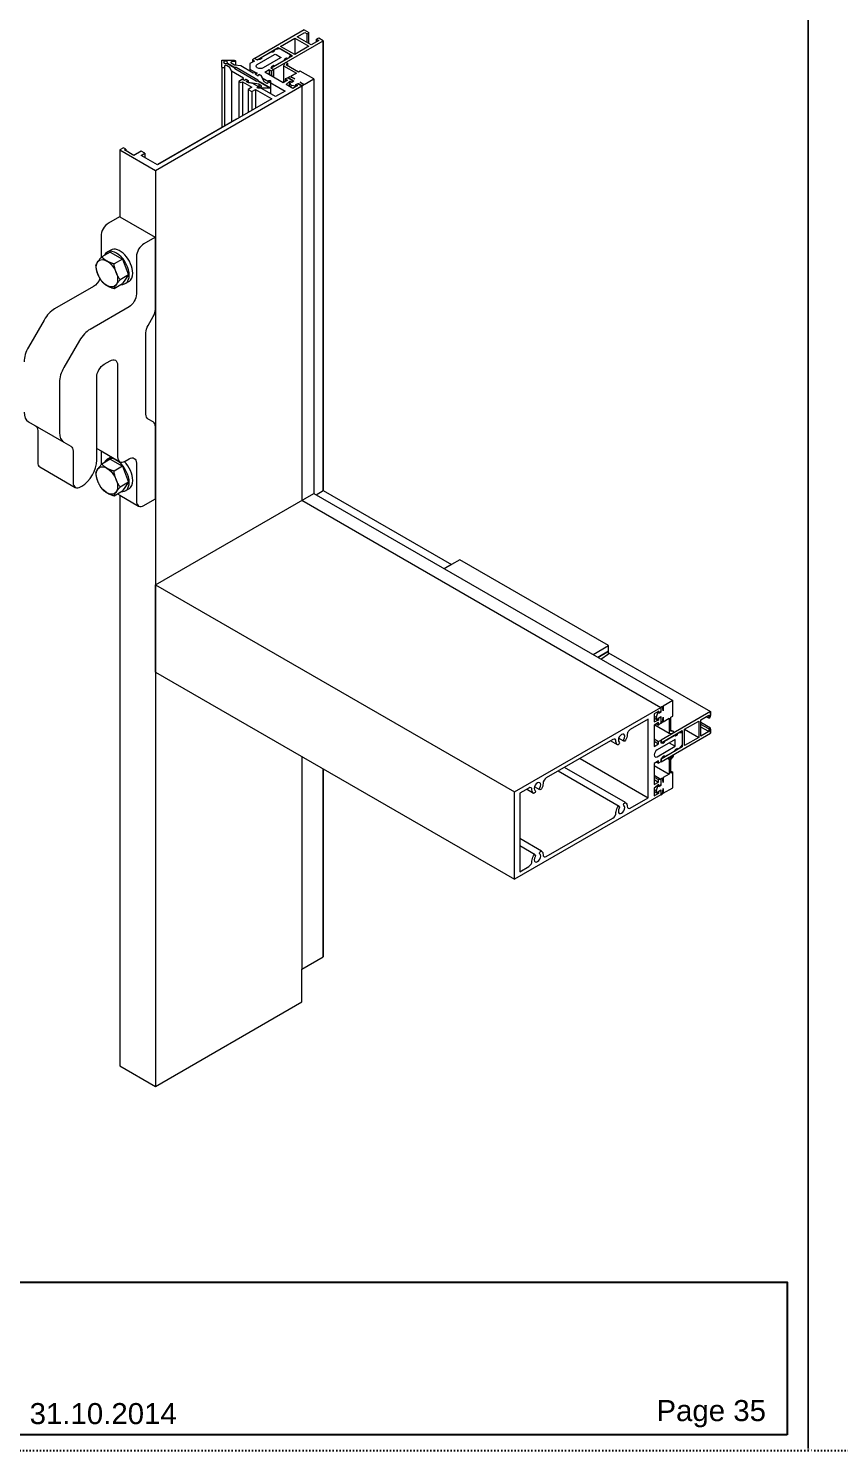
# Model space of a CAD drawing. Header units: millimetres. Extents: x -17234 to -8874, y -2869 to 1211.
# Drawn here: x -10005 to -9619, y -1849 to -1173 of the extents above; entities that cross this region are included whole.
import ezdxf

# ---------------------------------------------------------------- set-up
doc = ezdxf.new("R2010")
doc.units = ezdxf.units.MM
doc.linetypes.add('ACAD_ISO07W100', pattern=[3, 0, -3])
doc.layers.get('Defpoints').update_dxf_attribs({"linetype": 'ACAD_ISO07W100', "true_color": 0x105689})
doc.layers.add('Profile View', color=9, linetype='Continuous')
doc.layers.add('Text', color=2, linetype='Continuous')
doc.styles.get("Standard").update_dxf_attribs({"font": 'arial.ttf'})

msp = doc.modelspace()

# ---------------------------------------------------------------- linework, layer by layer
at = {"color": 1, "lineweight": 0, "extrusion": (4.20381e-17, 0.816497, 0.57735)}
for p in [(-9864.758, -1392.86), (-9799.811, -1425.754)]:
    msp.add_line(p, (-9803.798, -1428.055), dxfattribs=at)
at = {"layer": 'Defpoints', "color": 1, "ltscale": 0.5}
for points in [[(-10394.331, -829.239), (-9634.331, -829.239), (-9634.331, -1849.239), (-10394.331, -1849.239), (-10394.331, -829.239)], [(-9634.331, -829.239), (-8874.331, -829.239), (-8874.331, -1849.239), (-9634.331, -1849.239), (-9634.331, -829.239)]]:
    msp.add_lwpolyline(points, dxfattribs=at)
at = {"layer": 'Profile View', "lineweight": 0, "extrusion": (4.20381e-17, 0.816497, 0.57735)}
for p, q in [((-9873.739, -1173.834), (-9897.287, -1187.43)), ((-9877.159, -1177.116), (-9873.491, -1174.998)), ((-9873.739, -1173.834), (-9871.621, -1175.057)), ((-9873.491, -1174.998), (-9872.324, -1175.671)), ((-9872.324, -1175.671), (-9871.754, -1175.342)), ((-9872.324, -1179.907), (-9872.324, -1175.671)), ((-9871.754, -1175.342), (-9871.621, -1175.057)), ((-9871.621, -1180.313), (-9871.621, -1175.057)), ((-9896.156, -1188.083), (-9886.078, -1182.265)), ((-9888.307, -1192.615), (-9864.758, -1179.019)), ((-9887.314, -1183.115), (-9888.24, -1183.65)), ((-9885.178, -1182.784), (-9887.314, -1183.115)), ((-9886.078, -1182.924), (-9886.078, -1182.265)), ((-9886.078, -1182.265), (-9879.36, -1186.143)), ((-9880.26, -1185.623), (-9885.178, -1182.784)), ((-9885.017, -1181.652), (-9878.22, -1177.728)), ((-9878.3, -1185.531), (-9885.017, -1181.652)), ((-9871.502, -1181.606), (-9878.3, -1185.531)), ((-9878.22, -1177.728), (-9878.22, -1185.485)), ((-9878.22, -1177.728), (-9871.502, -1181.606)), ((-9870.442, -1180.994), (-9877.159, -1177.116)), ((-9866.774, -1178.876), (-9870.442, -1180.994)), ((-9867.368, -1177.872), (-9867.94, -1178.203)), ((-9867.94, -1179.55), (-9867.94, -1178.203)), ((-9867.94, -1178.203), (-9866.774, -1178.876)), ((-9866.877, -1177.796), (-9867.368, -1177.872)), ((-9864.758, -1179.019), (-9866.877, -1177.796)), ((-9864.758, -1179.019), (-9864.758, -1392.86)), ((-9864.758, -1392.86), (-9864.758, -1179.019)), ((-9912.86, -1188.248), (-9907.057, -1188.248)), ((-9912.86, -1191.599), (-9912.86, -1188.248)), ((-9910.476, -1189.665), (-9906.782, -1191.798)), ((-9910.406, -1189.625), (-9910.406, -1189.706)), ((-9906.711, -1191.758), (-9910.406, -1189.625)), ((-9908.442, -1189.474), (-9906.883, -1190.374)), ((-9907.057, -1188.909), (-9908.038, -1188.909)), ((-9906.484, -1188.579), (-9906.484, -1190.436)), ((-9897.462, -1188.633), (-9899.637, -1189.887)), ((-9899.637, -1189.887), (-9899.637, -1192.481)), ((-9897.356, -1187.47), (-9898.417, -1188.082)), ((-9898.417, -1188.082), (-9898.417, -1189.184)), ((-9898.417, -1188.082), (-9897.462, -1188.633)), ((-9896.201, -1188.136), (-9897.356, -1187.47)), ((-9897.287, -1187.51), (-9897.287, -1187.43)), ((-9897.287, -1187.43), (-9896.156, -1188.083)), ((-9894.783, -1187.917), (-9896.201, -1188.136)), ((-9896.156, -1188.129), (-9896.156, -1188.083)), ((-9896.064, -1190.273), (-9887.854, -1185.536)), ((-9893.931, -1187.425), (-9894.783, -1187.917)), ((-9889.861, -1184.571), (-9894.367, -1187.173)), ((-9894.367, -1187.173), (-9894.367, -1187.677)), ((-9894.367, -1187.173), (-9893.931, -1187.425)), ((-9885.026, -1187.169), (-9893.227, -1191.907)), ((-9888.668, -1184.387), (-9889.861, -1184.571)), ((-9879.36, -1186.143), (-9889.438, -1191.962)), ((-9887.816, -1183.895), (-9888.668, -1184.387)), ((-9888.24, -1183.65), (-9888.24, -1184.14)), ((-9888.24, -1183.65), (-9887.816, -1183.895)), ((-9887.862, -1190.929), (-9883.353, -1188.326)), ((-9887.147, -1185.536), (-9885.026, -1186.761)), ((-9882.961, -1189.594), (-9883.552, -1190.867)), ((-9883.353, -1188.326), (-9883.033, -1187.637)), ((-9883.353, -1188.326), (-9883.353, -1188.448)), ((-9883.033, -1187.637), (-9882.184, -1187.147)), ((-9883.033, -1187.637), (-9883.033, -1188.264)), ((-9882.214, -1190.66), (-9881.802, -1189.774)), ((-9882.184, -1187.147), (-9882.184, -1187.773)), ((-9882.184, -1187.147), (-9881.76, -1187.392)), ((-9881.782, -1189.684), (-9881.782, -1190.909)), ((-9881.76, -1187.392), (-9880.833, -1186.857)), ((-9881.76, -1187.392), (-9881.76, -1187.528)), ((-9880.833, -1186.857), (-9880.26, -1185.623)), ((-9880.833, -1186.857), (-9880.833, -1186.993)), ((-9880.26, -1185.623), (-9880.26, -1186.663)), ((-9912.86, -1191.599), (-9912.86, -1220.17)), ((-9911.715, -1191.033), (-9911.715, -1191.599)), ((-9911.715, -1191.599), (-9911.715, -1219.508)), ((-9909.179, -1191.699), (-9910.738, -1190.799)), ((-9908.371, -1193.44), (-9909.179, -1191.699)), ((-9908.371, -1193.44), (-9908.371, -1217.578)), ((-9902.541, -1196.805), (-9908.371, -1193.44)), ((-9906.883, -1190.374), (-9903.869, -1190.84)), ((-9906.782, -1191.798), (-9906.782, -1192.162)), ((-9906.748, -1192.184), (-9896.54, -1198.077)), ((-9906.711, -1191.758), (-9906.711, -1192.205)), ((-9895.836, -1197.671), (-9906.044, -1191.777)), ((-9903.869, -1190.84), (-9898.039, -1194.206)), ((-9899.637, -1192.481), (-9899.637, -1193.283)), ((-9899.637, -1192.481), (-9896.225, -1194.451)), ((-9898.039, -1194.206), (-9896.826, -1194.018)), ((-9896.127, -1194.422), (-9897.102, -1194.747)), ((-9897.102, -1194.747), (-9895.59, -1195.62)), ((-9896.225, -1194.451), (-9896.932, -1194.859)), ((-9896.932, -1194.859), (-9895.871, -1195.472)), ((-9896.826, -1194.018), (-9896.127, -1194.422)), ((-9895.871, -1195.472), (-9895.164, -1195.063)), ((-9895.59, -1195.62), (-9895.265, -1194.919)), ((-9895.265, -1194.919), (-9894.37, -1195.436)), ((-9895.164, -1195.063), (-9894.256, -1195.587)), ((-9894.37, -1195.436), (-9892.999, -1198.39)), ((-9894.256, -1195.587), (-9894.256, -1195.68)), ((-9894.256, -1195.587), (-9893.739, -1196.703)), ((-9892.512, -1193.941), (-9890.391, -1192.716)), ((-9883.815, -1198.962), (-9892.512, -1193.941)), ((-9890.391, -1192.716), (-9890.391, -1195.165)), ((-9890.391, -1192.716), (-9889.436, -1193.267)), ((-9889.53, -1191.988), (-9889.15, -1191.169)), ((-9888.376, -1192.655), (-9889.53, -1191.988)), ((-9889.438, -1191.962), (-9889.438, -1192.041)), ((-9889.438, -1191.962), (-9888.307, -1192.615)), ((-9889.436, -1193.267), (-9888.376, -1192.655)), ((-9889.436, -1193.267), (-9889.436, -1195.716)), ((-9889.15, -1191.169), (-9888.298, -1190.677)), ((-9889.15, -1191.169), (-9889.15, -1191.795)), ((-9888.376, -1192.655), (-9888.376, -1196.329)), ((-9888.307, -1196.369), (-9888.307, -1192.615)), ((-9888.298, -1190.677), (-9888.298, -1191.303)), ((-9888.298, -1190.677), (-9887.862, -1190.929)), ((-9887.862, -1190.929), (-9887.862, -1191.051)), ((-9883.552, -1190.867), (-9883.552, -1198.81)), ((-9883.552, -1190.867), (-9877.4, -1194.419)), ((-9881.43, -1196.665), (-9882.775, -1197.113)), ((-9876.551, -1193.929), (-9882.214, -1190.66)), ((-9879.023, -1198.055), (-9881.43, -1196.665)), ((-9880.532, -1196.228), (-9881.36, -1196.705)), ((-9878.246, -1197.152), (-9880.532, -1196.228)), ((-9877.4, -1194.419), (-9880.189, -1196.03)), ((-9880.189, -1196.03), (-9880.189, -1196.366)), ((-9880.189, -1196.03), (-9878.246, -1197.152)), ((-9875.703, -1193.439), (-9876.551, -1193.929)), ((-9869.249, -1197.166), (-9875.703, -1193.439)), ((-9944.502, -1240.614), (-9874.905, -1200.432)), ((-9903.128, -1197.283), (-9904.896, -1198.304)), ((-9904.896, -1198.304), (-9904.896, -1215.705)), ((-9904.896, -1198.304), (-9903.835, -1198.916)), ((-9903.835, -1198.916), (-9903.128, -1198.508)), ((-9902.129, -1197.86), (-9903.128, -1197.283)), ((-9903.128, -1198.508), (-9903.128, -1214.685)), ((-9903.128, -1198.508), (-9898.645, -1201.096)), ((-9902.866, -1197.506), (-9902.541, -1196.805)), ((-9902.167, -1197.91), (-9902.866, -1197.506)), ((-9901.604, -1197.346), (-9902.167, -1197.91)), ((-9901.422, -1197.452), (-9902.129, -1197.86)), ((-9901.604, -1197.346), (-9901.604, -1197.557)), ((-9900.092, -1198.219), (-9901.604, -1197.346)), ((-9900.361, -1198.064), (-9901.422, -1197.452)), ((-9901.306, -1198.407), (-9900.092, -1198.219)), ((-9900.41, -1198.924), (-9901.306, -1198.407)), ((-9901.068, -1198.472), (-9900.361, -1198.064)), ((-9900.161, -1198.996), (-9901.068, -1198.472)), ((-9895.294, -1199.715), (-9900.41, -1198.924)), ((-9898.645, -1201.096), (-9900.404, -1202.112)), ((-9900.404, -1202.112), (-9900.404, -1213.112)), ((-9900.404, -1202.112), (-9898.636, -1203.132)), ((-9900.361, -1198.064), (-9900.361, -1198.261)), ((-9898.229, -1199.295), (-9900.161, -1198.996)), ((-9898.636, -1203.132), (-9896.877, -1202.117)), ((-9898.636, -1203.132), (-9898.636, -1212.091)), ((-9887.351, -1205.576), (-9898.229, -1199.295)), ((-9896.877, -1202.117), (-9889.118, -1206.596)), ((-9896.877, -1202.117), (-9896.877, -1211.076)), ((-9895.873, -1198.097), (-9889.794, -1201.606)), ((-9895.803, -1198.056), (-9895.803, -1198.137)), ((-9889.724, -1201.566), (-9895.803, -1198.056)), ((-9895.527, -1200.945), (-9894.547, -1200.945)), ((-9889.794, -1201.606), (-9895.527, -1201.606)), ((-9895.294, -1199.715), (-9895.294, -1200.945)), ((-9894.142, -1200.381), (-9895.294, -1199.715)), ((-9893.739, -1196.703), (-9893.739, -1196.795)), ((-9893.739, -1196.703), (-9882.86, -1202.983)), ((-9892.999, -1198.39), (-9891.846, -1199.055)), ((-9890.869, -1198.822), (-9890.869, -1198.256)), ((-9889.724, -1198.256), (-9889.724, -1201.566)), ((-9889.724, -1201.566), (-9889.724, -1204.205)), ((-9882.86, -1202.983), (-9887.351, -1205.576)), ((-9881.694, -1197.737), (-9883.815, -1198.962)), ((-9882.775, -1197.113), (-9882.775, -1198.362)), ((-9882.775, -1197.113), (-9881.694, -1197.737)), ((-9882.389, -1199.785), (-9880.525, -1198.248)), ((-9879.148, -1201.656), (-9882.389, -1199.785)), ((-9881.36, -1196.705), (-9878.69, -1198.247)), ((-9880.43, -1198.435), (-9880.765, -1198.628)), ((-9880.765, -1200.723), (-9880.765, -1198.628)), ((-9880.765, -1198.628), (-9880.077, -1200.111)), ((-9880.525, -1198.248), (-9879.696, -1198.728)), ((-9880.525, -1198.248), (-9880.525, -1198.49)), ((-9879.723, -1198.844), (-9880.43, -1198.435)), ((-9880.077, -1200.111), (-9877.51, -1200.508)), ((-9880.077, -1200.111), (-9880.077, -1201.12)), ((-9878.69, -1198.247), (-9879.723, -1198.844)), ((-9879.696, -1198.728), (-9879.023, -1198.055)), ((-9879.696, -1198.728), (-9879.696, -1198.828)), ((-9876.885, -1200.35), (-9879.148, -1201.656)), ((-9879.023, -1198.055), (-9879.023, -1198.439)), ((-9877.882, -1199.906), (-9876.849, -1199.31)), ((-9877.175, -1200.315), (-9877.882, -1199.906)), ((-9876.516, -1199.502), (-9877.681, -1199.89)), ((-9877.681, -1199.89), (-9877.681, -1200.022)), ((-9877.681, -1199.89), (-9876.885, -1200.35)), ((-9877.51, -1200.508), (-9877.175, -1200.315)), ((-9877.51, -1200.508), (-9877.51, -1200.711)), ((-9877.175, -1200.315), (-9877.175, -1200.517)), ((-9876.849, -1199.31), (-9874.905, -1200.432)), ((-9876.849, -1199.31), (-9876.849, -1199.613)), ((-9874.905, -1200.432), (-9876.516, -1199.502)), ((-9875.678, -1198.634), (-9873.735, -1199.756)), ((-9874.078, -1199.954), (-9875.678, -1198.634)), ((-9874.905, -1200.432), (-9874.078, -1199.954)), ((-9874.905, -1200.432), (-9874.905, -1397.452)), ((-9874.905, -1200.432), (-9874.905, -1397.452)), ((-9873.735, -1199.756), (-9869.249, -1197.166)), ((-9869.249, -1197.166), (-9869.249, -1394.186)), ((-9889.118, -1206.596), (-9943.442, -1237.96)), ((-9906.124, -1216.28), (-9943.558, -1237.893)), ((-9959.573, -1229.872), (-9961.34, -1230.892)), ((-9958.512, -1230.484), (-9959.573, -1229.872)), ((-9959.219, -1230.892), (-9958.512, -1230.484)), ((-9958.512, -1230.484), (-9958.512, -1231.3)), ((-9961.34, -1230.892), (-9961.34, -1262.762)), ((-9961.34, -1230.892), (-9944.502, -1240.614)), ((-9954.736, -1233.481), (-9959.219, -1230.892)), ((-9951.2, -1231.439), (-9954.736, -1233.481)), ((-9949.432, -1232.46), (-9951.2, -1231.439)), ((-9951.2, -1233.481), (-9949.432, -1232.46)), ((-9943.442, -1237.96), (-9951.2, -1233.481)), ((-9949.432, -1232.46), (-9949.432, -1234.501)), ((-9944.502, -1240.614), (-9944.502, -1676.133)), ((-9961.517, -1262.744), (-9966.785, -1265.786)), ((-9961.392, -1262.732), (-9944.554, -1272.453)), ((-9970.321, -1271.909), (-9970.321, -1282.14)), ((-9944.679, -1272.466), (-9949.947, -1275.507)), ((-9944.502, -1306.639), (-9944.502, -1272.568)), ((-9965.946, -1279.43), (-9969.984, -1281.761)), ((-9965.658, -1278.494), (-9967.347, -1279.469)), ((-9965.946, -1279.43), (-9960.111, -1282.798)), ((-9960.111, -1282.798), (-9964.15, -1285.129)), ((-9960.111, -1282.798), (-9957.194, -1290.317)), ((-9953.483, -1281.631), (-9953.483, -1299.39)), ((-9957.194, -1290.317), (-9961.232, -1292.648)), ((-9957.194, -1290.317), (-9960.111, -1294.467)), ((-9973.856, -1295.792), (-9992.37, -1306.481)), ((-9964.15, -1296.798), (-9960.111, -1294.467)), ((-9957.022, -1293.452), (-9958.711, -1294.427)), ((-9957.018, -1305.513), (-9975.532, -1316.202)), ((-9947.957, -1314.314), (-9945.538, -1310.124)), ((-9997.37, -1311.759), (-10004.807, -1324.64)), ((-9948.993, -1356.547), (-9948.993, -1317.798)), ((-9980.532, -1321.481), (-9987.969, -1334.361)), ((-9968.827, -1332.743), (-9965.998, -1331.11)), ((-9962.463, -1333.152), (-9962.463, -1376.834)), ((-9990.04, -1341.331), (-9990.04, -1365.267)), ((-9972.362, -1372.81), (-9972.362, -1338.867)), ((-9945.538, -1360.233), (-9947.957, -1358.836)), ((-10004.807, -1360.123), (-9987.969, -1369.845)), ((-10000.426, -1364.344), (-10000.426, -1379.309)), ((-9944.502, -1396.593), (-9944.502, -1362.522)), ((-9987.969, -1369.845), (-9984.623, -1371.776)), ((-9983.588, -1374.065), (-9983.588, -1389.031)), ((-9972.362, -1378.467), (-9972.362, -1372.81)), ((-9970.321, -1373.989), (-9970.321, -1380.65)), ((-9970.321, -1373.989), (-9961.427, -1379.123)), ((-9965.946, -1377.94), (-9969.984, -1380.271)), ((-9965.658, -1377.005), (-9967.347, -1377.98)), ((-9965.946, -1377.94), (-9960.111, -1381.308)), ((-9958.927, -1378.875), (-9957.018, -1377.773)), ((-9999.39, -1381.598), (-9982.552, -1391.32)), ((-9960.111, -1381.308), (-9964.15, -1383.64)), ((-9960.111, -1381.308), (-9957.194, -1388.827)), ((-9953.483, -1379.814), (-9953.483, -1397.9)), ((-9980.052, -1391.072), (-9979.433, -1390.715)), ((-9957.194, -1388.827), (-9961.232, -1391.158)), ((-9957.194, -1388.827), (-9960.111, -1392.977)), ((-9957.022, -1391.963), (-9958.711, -1392.938)), ((-9964.15, -1395.308), (-9962.525, -1394.37)), ((-9962.525, -1394.37), (-9960.111, -1392.977)), ((-9962.525, -1394.37), (-9961.34, -1395.054)), ((-9961.34, -1395.054), (-9952.447, -1400.189)), ((-9949.947, -1399.941), (-9944.679, -1396.9)), ((-9944.502, -1437.634), (-9869.249, -1394.186)), ((-9874.905, -1397.452), (-9704.281, -1495.963)), ((-9869.249, -1394.186), (-9698.624, -1492.697)), ((-9868.153, -1394.819), (-9864.758, -1392.86)), ((-9729.101, -1466.579), (-9799.811, -1425.754)), ((-9803.798, -1428.055), (-9807.192, -1430.015)), ((-9944.502, -1479.112), (-9944.502, -1437.634)), ((-9944.502, -1437.634), (-9773.878, -1536.145)), ((-9736.481, -1470.84), (-9729.101, -1466.579)), ((-9729.101, -1469.916), (-9729.101, -1466.579)), ((-9734.236, -1472.136), (-9729.101, -1469.171)), ((-9729.101, -1469.171), (-9734.236, -1472.136)), ((-9732.852, -1472.935), (-9729.101, -1470.391)), ((-9729.101, -1470.391), (-9729.101, -1469.916)), ((-9729.101, -1469.916), (-9680.663, -1497.881)), ((-9944.502, -1479.112), (-9773.878, -1577.623)), ((-9698.624, -1492.697), (-9703.11, -1495.287)), ((-9698.624, -1500.149), (-9698.624, -1492.697)), ((-9773.878, -1536.145), (-9704.281, -1495.963)), ((-9705.2, -1497.718), (-9707.463, -1499.025)), ((-9707.463, -1499.025), (-9707.463, -1502.767)), ((-9707.463, -1500.097), (-9706.588, -1500.602)), ((-9707.463, -1500.891), (-9705.648, -1501.939)), ((-9705.648, -1498.18), (-9706.588, -1500.602)), ((-9706.588, -1500.602), (-9705.648, -1501.939)), ((-9705.824, -1498.079), (-9705.648, -1498.18)), ((-9705.314, -1497.987), (-9705.648, -1498.18)), ((-9705.489, -1497.885), (-9705.314, -1497.987)), ((-9705.314, -1498.803), (-9705.314, -1497.987)), ((-9704.281, -1498.207), (-9705.314, -1498.803)), ((-9705.314, -1498.572), (-9705.2, -1498.637)), ((-9705.314, -1500.929), (-9704.281, -1500.332)), ((-9705.314, -1501.745), (-9705.314, -1500.929)), ((-9705.286, -1500.913), (-9705.2, -1500.963)), ((-9705.2, -1498.637), (-9705.2, -1497.718)), ((-9704.281, -1497.822), (-9705.2, -1498.637)), ((-9705.2, -1500.963), (-9704.281, -1500.717)), ((-9704.614, -1500.525), (-9704.281, -1500.717)), ((-9704.543, -1498.055), (-9704.281, -1498.207)), ((-9703.453, -1495.485), (-9704.281, -1495.963)), ((-9704.281, -1495.963), (-9704.281, -1497.822)), ((-9704.281, -1495.963), (-9704.281, -1498.207)), ((-9704.281, -1500.332), (-9704.281, -1503.415)), ((-9704.281, -1500.717), (-9704.281, -1503.415)), ((-9680.663, -1497.881), (-9704.211, -1511.477)), ((-9703.11, -1497.531), (-9703.453, -1495.485)), ((-9703.453, -1502.937), (-9703.11, -1500.496)), ((-9703.11, -1495.287), (-9703.11, -1497.531)), ((-9703.11, -1500.496), (-9703.11, -1502.74)), ((-9699.472, -1500.639), (-9698.624, -1500.149)), ((-9699.472, -1507.178), (-9699.472, -1500.639)), ((-9685.215, -1501.816), (-9681.547, -1499.698)), ((-9681.547, -1501.045), (-9682.714, -1500.372)), ((-9681.547, -1499.698), (-9681.547, -1501.045)), ((-9681.547, -1501.045), (-9680.974, -1500.715)), ((-9680.974, -1500.715), (-9680.663, -1500.328)), ((-9680.663, -1497.881), (-9680.663, -1499.8)), ((-9680.663, -1500.328), (-9680.663, -1497.881)), ((-9710.291, -1501.474), (-9718.803, -1506.388)), ((-9710.291, -1538.87), (-9710.291, -1501.474)), ((-9707.463, -1502.767), (-9705.2, -1501.921)), ((-9705.341, -1503.189), (-9707.463, -1504.413)), ((-9707.463, -1504.413), (-9707.463, -1514.454)), ((-9707.2, -1504.262), (-9700.321, -1508.233)), ((-9706.352, -1503.772), (-9705.341, -1504.356)), ((-9705.648, -1501.939), (-9705.314, -1501.745)), ((-9705.409, -1501.8), (-9705.2, -1501.921)), ((-9705.341, -1504.356), (-9705.341, -1503.189)), ((-9704.281, -1503.415), (-9705.341, -1504.356)), ((-9705.2, -1501.921), (-9705.2, -1500.963)), ((-9704.281, -1503.415), (-9703.453, -1502.937)), ((-9704.211, -1512.783), (-9694.134, -1506.965)), ((-9703.401, -1502.571), (-9703.11, -1502.74)), ((-9703.11, -1502.74), (-9700.321, -1501.129)), ((-9700.321, -1501.129), (-9700.321, -1508.233)), ((-9699.472, -1506.679), (-9698.411, -1507.292)), ((-9698.499, -1507.265), (-9699.472, -1507.178)), ((-9695.034, -1507.485), (-9694.134, -1508.004)), ((-9694.134, -1506.965), (-9694.134, -1514.722)), ((-9693.073, -1506.353), (-9686.276, -1502.428)), ((-9693.073, -1514.109), (-9693.073, -1506.353)), ((-9692.993, -1506.307), (-9686.276, -1510.185)), ((-9686.276, -1502.428), (-9686.276, -1510.185)), ((-9685.215, -1509.573), (-9685.215, -1501.816)), ((-9680.663, -1505.806), (-9685.215, -1503.178)), ((-9681.547, -1506.108), (-9685.215, -1503.99)), ((-9681.547, -1507.455), (-9685.215, -1505.337)), ((-9681.547, -1507.455), (-9685.215, -1509.573)), ((-9680.976, -1505.778), (-9681.547, -1506.108)), ((-9681.547, -1506.108), (-9681.547, -1507.455)), ((-9680.663, -1505.806), (-9680.976, -1505.778)), ((-9680.663, -1508.251), (-9680.663, -1505.806)), ((-9680.663, -1506.332), (-9680.663, -1508.251)), ((-9727.129, -1511.195), (-9758.748, -1529.451)), ((-9724.876, -1513.758), (-9728.222, -1511.827)), ((-9721.849, -1512.011), (-9724.335, -1510.575)), ((-9707.463, -1510.905), (-9705.341, -1512.129)), ((-9707.463, -1512.007), (-9705.341, -1513.232)), ((-9707.463, -1514.454), (-9705.341, -1513.232)), ((-9706.062, -1519.366), (-9697.501, -1514.42)), ((-9697.501, -1511.155), (-9706.059, -1516.093)), ((-9705.341, -1512.129), (-9704.281, -1511.517)), ((-9705.341, -1513.232), (-9705.341, -1512.129)), ((-9704.281, -1511.517), (-9704.281, -1512.85)), ((-9704.281, -1512.744), (-9704.211, -1512.783)), ((-9704.281, -1512.85), (-9703.381, -1512.931)), ((-9704.211, -1521.847), (-9680.663, -1508.251)), ((-9704.211, -1511.477), (-9704.211, -1512.783)), ((-9703.924, -1512.617), (-9703.381, -1512.931)), ((-9703.381, -1512.931), (-9702.529, -1512.439)), ((-9703.072, -1512.125), (-9702.529, -1512.439)), ((-9702.635, -1511.873), (-9702.529, -1511.935)), ((-9702.529, -1511.935), (-9698.023, -1509.333)), ((-9702.529, -1512.439), (-9702.529, -1511.935)), ((-9700.33, -1512.787), (-9697.501, -1514.42)), ((-9700.321, -1508.233), (-9698.923, -1508.358)), ((-9698.129, -1509.272), (-9698.023, -1509.333)), ((-9698.023, -1509.333), (-9697.267, -1509.4)), ((-9697.809, -1509.087), (-9697.267, -1509.4)), ((-9697.501, -1514.42), (-9697.501, -1511.155)), ((-9697.267, -1509.4), (-9696.415, -1508.908)), ((-9696.957, -1508.595), (-9696.415, -1508.908)), ((-9696.533, -1508.35), (-9696.415, -1508.419)), ((-9696.415, -1508.419), (-9695.488, -1507.883)), ((-9696.415, -1508.908), (-9696.415, -1508.419)), ((-9695.606, -1507.815), (-9695.488, -1507.883)), ((-9695.488, -1507.883), (-9694.134, -1508.004)), ((-9694.134, -1513.682), (-9695.488, -1515.367)), ((-9694.134, -1514.722), (-9694.704, -1514.392)), ((-9694.134, -1508.004), (-9694.134, -1513.682)), ((-9686.276, -1510.185), (-9693.073, -1514.109)), ((-9874.905, -1519.294), (-9874.905, -1620.397)), ((-9742.676, -1520.172), (-9710.291, -1538.87)), ((-9703.381, -1519.434), (-9704.281, -1520.553)), ((-9704.281, -1520.553), (-9704.281, -1521.886)), ((-9704.211, -1520.54), (-9704.251, -1520.517)), ((-9694.134, -1514.722), (-9704.211, -1520.54)), ((-9704.211, -1520.54), (-9704.211, -1521.847)), ((-9702.529, -1518.942), (-9703.381, -1519.434)), ((-9702.966, -1519.194), (-9702.529, -1519.446)), ((-9698.02, -1516.843), (-9702.529, -1519.446)), ((-9702.529, -1519.446), (-9702.529, -1518.942)), ((-9701.185, -1520.099), (-9700.321, -1520.598)), ((-9698.923, -1518.859), (-9700.321, -1520.598)), ((-9700.321, -1520.598), (-9700.321, -1527.702)), ((-9699.472, -1520.674), (-9698.499, -1519.462)), ((-9699.472, -1527.212), (-9699.472, -1520.674)), ((-9698.411, -1518.641), (-9698.535, -1518.569)), ((-9697.264, -1515.903), (-9698.02, -1516.843)), ((-9696.415, -1515.412), (-9697.264, -1515.903)), ((-9696.839, -1515.657), (-9696.415, -1515.902)), ((-9695.488, -1515.367), (-9696.415, -1515.902)), ((-9696.415, -1515.902), (-9696.415, -1515.412)), ((-9724.082, -1542.969), (-9753.122, -1526.203)), ((-9721.056, -1541.221), (-9750.095, -1524.455)), ((-9705.341, -1521.397), (-9707.463, -1522.621)), ((-9707.463, -1522.621), (-9707.463, -1532.664)), ((-9707.463, -1523.579), (-9700.321, -1527.702)), ((-9706.296, -1521.948), (-9705.341, -1522.499)), ((-9705.341, -1522.499), (-9705.341, -1521.397)), ((-9704.281, -1521.886), (-9705.341, -1522.499)), ((-9704.211, -1521.847), (-9704.281, -1521.807)), ((-9700.321, -1527.702), (-9703.11, -1529.312)), ((-9699.472, -1526.232), (-9698.624, -1526.722)), ((-9698.624, -1526.722), (-9699.472, -1527.212)), ((-9698.624, -1534.175), (-9698.624, -1526.722)), ((-9767.063, -1534.251), (-9771.297, -1536.696)), ((-9761.783, -1535.066), (-9764.269, -1533.631)), ((-9707.463, -1528.151), (-9704.281, -1529.988)), ((-9707.463, -1528.151), (-9704.281, -1529.988)), ((-9707.463, -1529.048), (-9705.341, -1530.272)), ((-9707.463, -1530.215), (-9705.341, -1531.439)), ((-9707.463, -1532.664), (-9705.341, -1531.439)), ((-9705.2, -1532.543), (-9707.463, -1534.311)), ((-9707.463, -1534.311), (-9707.463, -1538.053)), ((-9705.648, -1533.044), (-9706.588, -1535.466)), ((-9705.759, -1532.98), (-9705.648, -1533.044)), ((-9705.314, -1532.851), (-9705.648, -1533.044)), ((-9705.475, -1532.758), (-9705.314, -1532.851)), ((-9705.341, -1530.272), (-9704.281, -1529.988)), ((-9705.341, -1531.439), (-9705.341, -1530.272)), ((-9705.314, -1533.668), (-9705.314, -1532.851)), ((-9704.281, -1533.071), (-9705.314, -1533.668)), ((-9705.314, -1533.436), (-9705.2, -1533.502)), ((-9705.2, -1533.502), (-9705.2, -1532.543)), ((-9704.281, -1532.687), (-9705.2, -1533.502)), ((-9704.543, -1532.919), (-9704.281, -1533.071)), ((-9703.453, -1529.51), (-9704.281, -1529.988)), ((-9704.281, -1529.988), (-9704.281, -1532.687)), ((-9704.281, -1529.988), (-9704.281, -1533.071)), ((-9703.11, -1531.556), (-9703.453, -1529.51)), ((-9703.453, -1536.963), (-9703.11, -1534.521)), ((-9703.11, -1529.312), (-9703.11, -1531.556)), ((-9703.11, -1536.765), (-9698.624, -1534.175)), ((-9703.11, -1534.521), (-9703.11, -1536.765)), ((-9773.878, -1577.623), (-9773.878, -1536.145)), ((-9704.281, -1537.441), (-9773.878, -1577.623)), ((-9771.297, -1536.696), (-9771.297, -1574.091)), ((-9764.81, -1536.814), (-9768.156, -1534.882)), ((-9718.803, -1543.784), (-9710.291, -1538.87)), ((-9707.463, -1534.961), (-9706.588, -1535.466)), ((-9707.463, -1535.756), (-9705.648, -1536.803)), ((-9707.463, -1538.053), (-9705.2, -1536.747)), ((-9706.588, -1535.466), (-9705.648, -1536.803)), ((-9705.648, -1536.803), (-9705.314, -1536.61)), ((-9705.375, -1536.645), (-9705.2, -1536.747)), ((-9705.314, -1535.793), (-9704.281, -1535.197)), ((-9705.314, -1536.61), (-9705.314, -1535.793)), ((-9705.286, -1535.777), (-9705.2, -1535.827)), ((-9705.2, -1535.827), (-9704.281, -1535.581)), ((-9705.2, -1536.747), (-9705.2, -1535.827)), ((-9704.614, -1535.389), (-9704.281, -1535.581)), ((-9704.281, -1535.197), (-9704.281, -1537.441)), ((-9704.281, -1535.581), (-9704.281, -1537.441)), ((-9704.281, -1537.441), (-9703.453, -1536.963)), ((-9703.401, -1536.597), (-9703.11, -1536.765)), ((-9758.748, -1566.846), (-9727.129, -1548.591)), ((-9760.989, -1564.277), (-9771.297, -1558.326)), ((-9764.016, -1566.024), (-9771.297, -1561.821)), ((-9771.297, -1574.091), (-9767.063, -1571.647))]:
    msp.add_line(p, q, dxfattribs=at)
at = {"layer": 'Profile View', "lineweight": 0}
for points in [[(-9972.362, -1372.81), (-9970.321, -1373.989)], [(-9961.34, -1395.054), (-9961.34, -1666.411), (-9944.502, -1676.133), (-9874.905, -1635.951), (-9874.905, -1620.397), (-9864.758, -1614.538), (-9864.758, -1525.152), (-9864.758, -1614.538)]]:
    msp.add_lwpolyline(points, dxfattribs=at)
for centre, major_axis, start_param, end_param in [((-9911.144, -1189.239), (0.996, 0), -0.7353773, 5.4477663), ((-9908.038, -1189.24), (-0.573, 0), -1.5707963, 0.7853982), ((-9882.382, -1189.684), (0.6, 0), -0.2617994, 2.8797933), ((-9911.143, -1191.033), (-0.573, 0), -2.3561945, 0), ((-9906.396, -1191.98), (-0.498, 0), -0.6852307, 0.7853982), ((-9906.396, -1191.98), (-0.498, 0), -2.3561945, -0.8855656), ((-9896.188, -1197.874), (0.498, 0), -2.3561945, -0.8855656), ((-9896.188, -1197.874), (0.498, 0), -0.6852307, 0.7853982), ((-9894.547, -1200.614), (0.573, 0), -1.5707963, 0.7853982), ((-9891.442, -1198.822), (0.573, 0), -2.3561945, 0), ((-9905.771, -1216.485), (-0.5, 0), -1.6205464, -0.7853982), ((-9961.517, -1262.948), (0.125, 0.217), 0, 0.7853982), ((-9966.785, -1269.868), (-2.5, -4.33), -2.3561945, -0.7853982), ((-9961.34, -1285.973), (-4.318, 7.479), -2.3561945, 0), ((-9949.947, -1279.589), (-2.5, -4.33), -2.3561945, -0.7853982), ((-9944.679, -1272.67), (0.125, 0.217), -0.7853982, 0.7853982), ((-9967.519, -1289.541), (-3.572, 6.187), -2.3561945, 3.9269908), ((-9963.029, -1286.948), (-4.318, 7.479), -2.3561945, 0.3953351), ((-9963.029, -1286.948), (4.318, -7.479), -0.3953351, 0.7853982), ((-9961.34, -1285.973), (4.318, -7.479), 0, 0.7853982), ((-9992.37, -1314.646), (-5, -8.66), -2.3561945, -1.5707963), ((-9948.038, -1308.68), (2.5, 4.33), -1.5707963, -0.7853982), ((-9975.532, -1324.367), (-5, -8.66), -2.3561945, -1.5707963), ((-9999.807, -1327.527), (-5, -8.66), -1.5707963, -0.7853982), ((-9982.969, -1337.248), (-5, -8.66), -1.5707963, -0.7853982), ((-9999.807, -1351.463), (-5, -8.66), -0.7853982, 0), ((-9982.969, -1361.184), (-5, -8.66), -0.7853982, 0), ((-9948.038, -1364.563), (2.5, 4.33), -0.7853982, 0), ((-9979.433, -1382.55), (5, 8.66), -2.3561945, -0.7853982), ((-9963.029, -1385.459), (-4.318, 7.479), -2.3561945, 0.3953351), ((-9961.34, -1384.484), (-4.318, 7.479), -0.0673915, 0), ((-9958.927, -1374.793), (-2.5, -4.33), -0.7853982, 0.7853982), ((-9961.34, -1384.484), (-4.318, 7.479), -2.3561945, -1.132319), ((-9996.89, -1377.268), (-2.5, -4.33), -0.7853982, 0), ((-9967.519, -1388.051), (-3.572, 6.187), -2.3561945, 3.9269908), ((-9980.052, -1386.989), (-2.5, -4.33), -0.7853982, 0), ((-9980.052, -1386.989), (-2.5, -4.33), 0, 0.7853982), ((-9963.029, -1385.459), (4.318, -7.479), -0.3953351, 0.7853982), ((-9961.34, -1384.484), (4.318, -7.479), 0, 0.7853982), ((-9949.947, -1395.859), (-2.5, -4.33), -0.7853982, 0.7853982), ((-9944.679, -1396.696), (0.125, 0.217), -2.3561945, -0.7853982), ((-9718.803, -1508.144), (-1.075, -1.862), -2.3561943, -0.7847049), ((-9698.711, -1507.811), (-0.3, -0.52), 0.2617994, 3.403392), ((-9727.129, -1512.951), (1.075, 1.862), -0.7853028, 0.7853982), ((-9722.966, -1510.547), (1.075, 1.862), -1.5421251, 3.1129215), ((-9706.046, -1517.721), (-1.002, -1.735), -2.3472207, 0.7738333), ((-9698.711, -1519.161), (0.3, 0.52), -1.8325957, 1.3089969), ((-9767.063, -1536.007), (1.075, 1.862), -0.7853024, 0.7853982), ((-9762.9, -1533.603), (1.075, 1.862), -1.5421251, 3.1129215), ((-9758.737, -1531.2), (-1.075, -1.862), -2.3486546, -0.7854836), ((-9727.129, -1546.836), (1.075, 1.862), -2.3561945, -0.7854939), ((-9722.966, -1544.432), (-1.075, -1.862), -1.5421251, 3.1129215), ((-9718.803, -1542.028), (-1.075, -1.862), -0.7853019, 0.7853982), ((-9762.9, -1567.488), (-1.075, -1.862), -1.5421251, 3.1129215), ((-9758.737, -1565.084), (-1.075, -1.862), -0.7853128, 0.7778583), ((-9767.063, -1569.891), (1.075, 1.862), -2.3561945, -0.7854939)]:
    msp.add_ellipse(centre, major_axis=major_axis, ratio=0.5773503, start_param=start_param, end_param=end_param, dxfattribs=at)
at = {"layer": 'Profile View', "lineweight": 0, "extrusion": (-8.32671e-17, 1.66533e-16, -1)}
msp.add_ellipse((-9907.057, -1188.579), major_axis=(0.573, 0), ratio=0.5773503, start_param=-1.5707963, end_param=1.5707963, dxfattribs=at)
at = {"layer": 'Profile View', "lineweight": 0, "extrusion": (1.45378e-17, 1.66533e-16, -1)}
msp.add_ellipse((-9887.501, -1185.74), major_axis=(0.5, 0), ratio=0.5773503, start_param=-2.3561945, end_param=-0.7853982, dxfattribs=at)
at = {"layer": 'Profile View', "lineweight": 0, "extrusion": (-7.43708e-18, 2.22045e-16, -1)}
msp.add_ellipse((-9885.379, -1186.965), major_axis=(0.5, 0), ratio=0.5773503, start_param=-0.7853982, end_param=0.7853982, dxfattribs=at)
at = {"layer": 'Profile View', "lineweight": 0, "extrusion": (1.13988e-16, 1.66533e-16, -1)}
msp.add_ellipse((-9912.288, -1191.599), major_axis=(0.573, 0), ratio=0.5773503, start_param=0, end_param=3.1415927, dxfattribs=at)
at = {"layer": 'Profile View', "lineweight": 0, "extrusion": (-1.46287e-16, 1.66533e-16, -1)}
msp.add_ellipse((-9894.631, -1191.081), major_axis=(-2.003, 0), ratio=0.5773503, start_param=-2.3472207, end_param=0.7738333, dxfattribs=at)
at = {"layer": 'Profile View', "lineweight": 0, "extrusion": (-1.5007e-17, 5.55112e-17, -1)}
msp.add_ellipse((-9895.527, -1201.276), major_axis=(-0.573, 0), ratio=0.5773503, start_param=-1.5707963, end_param=1.5707963, dxfattribs=at)
at = {"layer": 'Profile View', "lineweight": 0, "extrusion": (-9.78343e-18, 5.55112e-17, -1)}
msp.add_ellipse((-9890.296, -1198.256), major_axis=(-0.573, 0), ratio=0.5773503, start_param=0, end_param=3.1415927, dxfattribs=at)
at = {"layer": 'Profile View', "lineweight": 0, "extrusion": (-3.89112e-17, 1.38778e-17, -1)}
msp.add_ellipse((-9973.856, -1291.709), major_axis=(-2.5, -4.33), ratio=0.5773503, start_param=-1.806644, end_param=-0.7853982, dxfattribs=at)
at = {"layer": 'Profile View', "lineweight": 0, "extrusion": (2.5697e-16, -2.8752e-17, -1)}
for centre, major_axis in [((-9957.018, -1301.431), (-2.5, -4.33)), ((-9968.827, -1336.826), (2.5, 4.33))]:
    msp.add_ellipse(centre, major_axis=major_axis, ratio=0.5773503, start_param=-2.3561945, end_param=-0.7853982, dxfattribs=at)
at = {"layer": 'Profile View', "lineweight": 0, "extrusion": (-1.48742e-17, 0, -1)}
msp.add_ellipse((-9945.457, -1315.757), major_axis=(2.5, 4.33), ratio=0.5773503, start_param=-2.3561945, end_param=-1.5707963, dxfattribs=at)
at = {"layer": 'Profile View', "lineweight": 0, "extrusion": (2.84726e-16, 1.93221e-17, -1)}
msp.add_ellipse((-9965.998, -1335.193), major_axis=(2.5, 4.33), ratio=0.5773503, start_param=-0.7853982, end_param=0.7853982, dxfattribs=at)
at = {"layer": 'Profile View', "lineweight": 0, "extrusion": (-3.51927e-17, 7.58296e-17, -1)}
for centre, major_axis in [((-9945.457, -1354.506), (-2.5, -4.33)), ((-10003.961, -1366.385), (2.5, 4.33)), ((-9987.123, -1376.106), (2.5, 4.33))]:
    msp.add_ellipse(centre, major_axis=major_axis, ratio=0.5773503, start_param=0, end_param=0.7853982, dxfattribs=at)
at = {"layer": 'Profile View', "lineweight": 0, "extrusion": (2.29215e-16, -7.6826e-17, -1)}
msp.add_ellipse((-9957.018, -1381.856), major_axis=(2.5, 4.33), ratio=0.5773503, start_param=-0.7853982, end_param=0.7853982, dxfattribs=at)
at = {"layer": 'Profile View', "lineweight": 0, "extrusion": (-3.71854e-18, 1.85856e-16, -1)}
msp.add_ellipse((-9722.966, -1510.547), major_axis=(-1.869, -3.237), ratio=0.5773503, start_param=0.0286705, end_param=0.7853028, dxfattribs=at)
at = {"layer": 'Profile View', "lineweight": 0, "extrusion": (1.71978e-16, 2.12615e-16, -1)}
for centre in [(-9724.479, -1513.071), (-9764.413, -1536.127)]:
    msp.add_ellipse(centre, major_axis=(0.397, 0.687), ratio=0.5773503, start_param=0.0286712, end_param=3.1702638, dxfattribs=at)
at = {"layer": 'Profile View', "lineweight": 0, "extrusion": (1.57104e-16, -3.51927e-17, -1)}
msp.add_ellipse((-9721.452, -1511.323), major_axis=(-0.397, -0.687), ratio=0.5773503, start_param=-1.5994675, end_param=1.5421251, dxfattribs=at)
at = {"layer": 'Profile View', "lineweight": 0, "extrusion": (-3.14741e-17, 1.37781e-16, -1)}
msp.add_ellipse((-9722.966, -1510.547), major_axis=(-1.869, -3.237), ratio=0.5773503, start_param=-2.3556447, end_param=-1.5994671, dxfattribs=at)
at = {"layer": 'Profile View', "lineweight": 0, "extrusion": (2.12615e-16, 6.09555e-17, -1)}
msp.add_ellipse((-9761.386, -1534.379), major_axis=(-0.397, -0.687), ratio=0.5773503, start_param=-1.5994675, end_param=1.5421251, dxfattribs=at)
at = {"layer": 'Profile View', "lineweight": 0, "extrusion": (1.16467e-16, 1.16467e-16, -1)}
msp.add_ellipse((-9762.9, -1533.603), major_axis=(-1.869, -3.237), ratio=0.5773503, start_param=-2.3561091, end_param=-1.5994675, dxfattribs=at)
at = {"layer": 'Profile View', "lineweight": 0, "extrusion": (6.83926e-17, 1.44222e-16, -1)}
msp.add_ellipse((-9762.9, -1533.603), major_axis=(-1.869, -3.237), ratio=0.5773503, start_param=0.0286705, end_param=0.7853031, dxfattribs=at)
at = {"layer": 'Profile View', "lineweight": 0, "extrusion": (1.73704e-16, -1.72974e-16, -1)}
for centre in [(-9721.452, -1541.908), (-9761.386, -1564.964)]:
    msp.add_ellipse(centre, major_axis=(-0.397, -0.687), ratio=0.5773503, start_param=0.0286712, end_param=3.1702638, dxfattribs=at)
at = {"layer": 'Profile View', "lineweight": 0, "extrusion": (-1.47941e-16, 2.69122e-16, -1)}
msp.add_ellipse((-9722.966, -1544.432), major_axis=(1.869, 3.237), ratio=0.5773503, start_param=0.0286712, end_param=0.7853019, dxfattribs=at)
at = {"layer": 'Profile View', "lineweight": 0, "extrusion": (2.03185e-17, 1.71978e-16, -1)}
msp.add_ellipse((-9722.966, -1544.432), major_axis=(1.869, 3.237), ratio=0.5773503, start_param=-2.3560987, end_param=-1.5994668, dxfattribs=at)
at = {"layer": 'Profile View', "lineweight": 0, "extrusion": (2.60689e-16, 3.31999e-17, -1)}
msp.add_ellipse((-9724.479, -1543.656), major_axis=(0.397, 0.687), ratio=0.5773503, start_param=-1.5994675, end_param=1.5421251, dxfattribs=at)
at = {"layer": 'Profile View', "lineweight": 0, "extrusion": (6.09555e-17, 2.03185e-17, -1)}
msp.add_ellipse((-9762.9, -1567.488), major_axis=(1.869, 3.237), ratio=0.5773503, start_param=-2.3560994, end_param=-1.5994668, dxfattribs=at)
at = {"layer": 'Profile View', "lineweight": 0, "extrusion": (3.69184e-17, 3.41963e-17, -1)}
msp.add_ellipse((-9764.413, -1566.712), major_axis=(0.397, 0.687), ratio=0.5773503, start_param=-1.5994675, end_param=1.5421251, dxfattribs=at)
at = {"layer": 'Profile View', "lineweight": 0, "extrusion": (-5.55112e-17, 1.51659e-16, -1)}
msp.add_ellipse((-9762.9, -1567.488), major_axis=(1.869, 3.237), ratio=0.5773503, start_param=0.0286712, end_param=0.7853128, dxfattribs=at)
at = {"layer": 'Profile View', "lineweight": 0}
for points, weights in [([(-9970.321, -1282.14), (-9972.321, -1284.415), (-9972.901, -1285.911)], [1.0192308298, 1.1443991639, 1]), ([(-9969.984, -1281.761), (-9970.159, -1281.956), (-9970.321, -1282.14)], [1, 1.01030137448, 1.0192308298]), ([(-9964.15, -1285.129), (-9967.909, -1283.931), (-9969.984, -1281.761)], [1, 1.15470053838, 1]), ([(-9972.901, -1285.911), (-9972.389, -1289.436), (-9970.841, -1292.101)], [1, 1.12516452259, 1.0477937744]), ([(-9961.232, -1292.648), (-9963.533, -1289.375), (-9964.15, -1285.129)], [1, 1.15470053838, 1]), ([(-9970.841, -1292.101), (-9970.46, -1292.753), (-9969.984, -1293.43)], [1.04648162304, 1.0284861915, 1]), ([(-9969.984, -1293.43), (-9967.909, -1295.6), (-9964.15, -1296.798)], [1, 1.15470053838, 1]), ([(-9964.15, -1296.798), (-9963.533, -1295.209), (-9961.232, -1292.648)], [1, 1.15470053838, 1]), ([(-9969.984, -1380.271), (-9972.285, -1382.833), (-9972.901, -1384.421)], [1, 1.15470053838, 1]), ([(-9972.901, -1384.421), (-9972.285, -1388.667), (-9969.984, -1391.94)], [1, 1.15470053838, 1]), ([(-9964.15, -1383.64), (-9967.909, -1382.442), (-9969.984, -1380.271)], [1, 1.15470053838, 1]), ([(-9961.232, -1391.158), (-9963.533, -1387.885), (-9964.15, -1383.64)], [1, 1.15470053838, 1]), ([(-9969.984, -1391.94), (-9967.909, -1394.11), (-9964.15, -1395.308)], [1, 1.15470053838, 1]), ([(-9964.15, -1395.308), (-9963.533, -1393.72), (-9961.232, -1391.158)], [1, 1.15470053838, 1])]:
    msp.add_rational_spline(points, weights, degree=2, dxfattribs=at)
at = {"layer": 'Text', "ltscale": 0.5}
msp.add_lwpolyline([(-9644.331, -1841.739), (-10354.825, -1841.739), (-10354.825, -1769.177), (-9644.331, -1769.177)], close=True, dxfattribs=at)

# ---------------------------------------------------------------- texts
at = {"layer": 'Text', "color": 1, "ltscale": 0.5, "char_height": 10}
for s, width, insert, attachment_point in [('Page 35', 51.47108, (-9654.331, -1831.739), 6), ('Release date: 31.10.2014', 159.43151, (-10014.331, -1831.739), 5)]:
    msp.add_mtext_dynamic_manual_height_columns(s, width=width, gutter_width=12.5, heights=[0], dxfattribs=dict(at, insert=insert, attachment_point=attachment_point))

doc.saveas('drawing.dxf')
